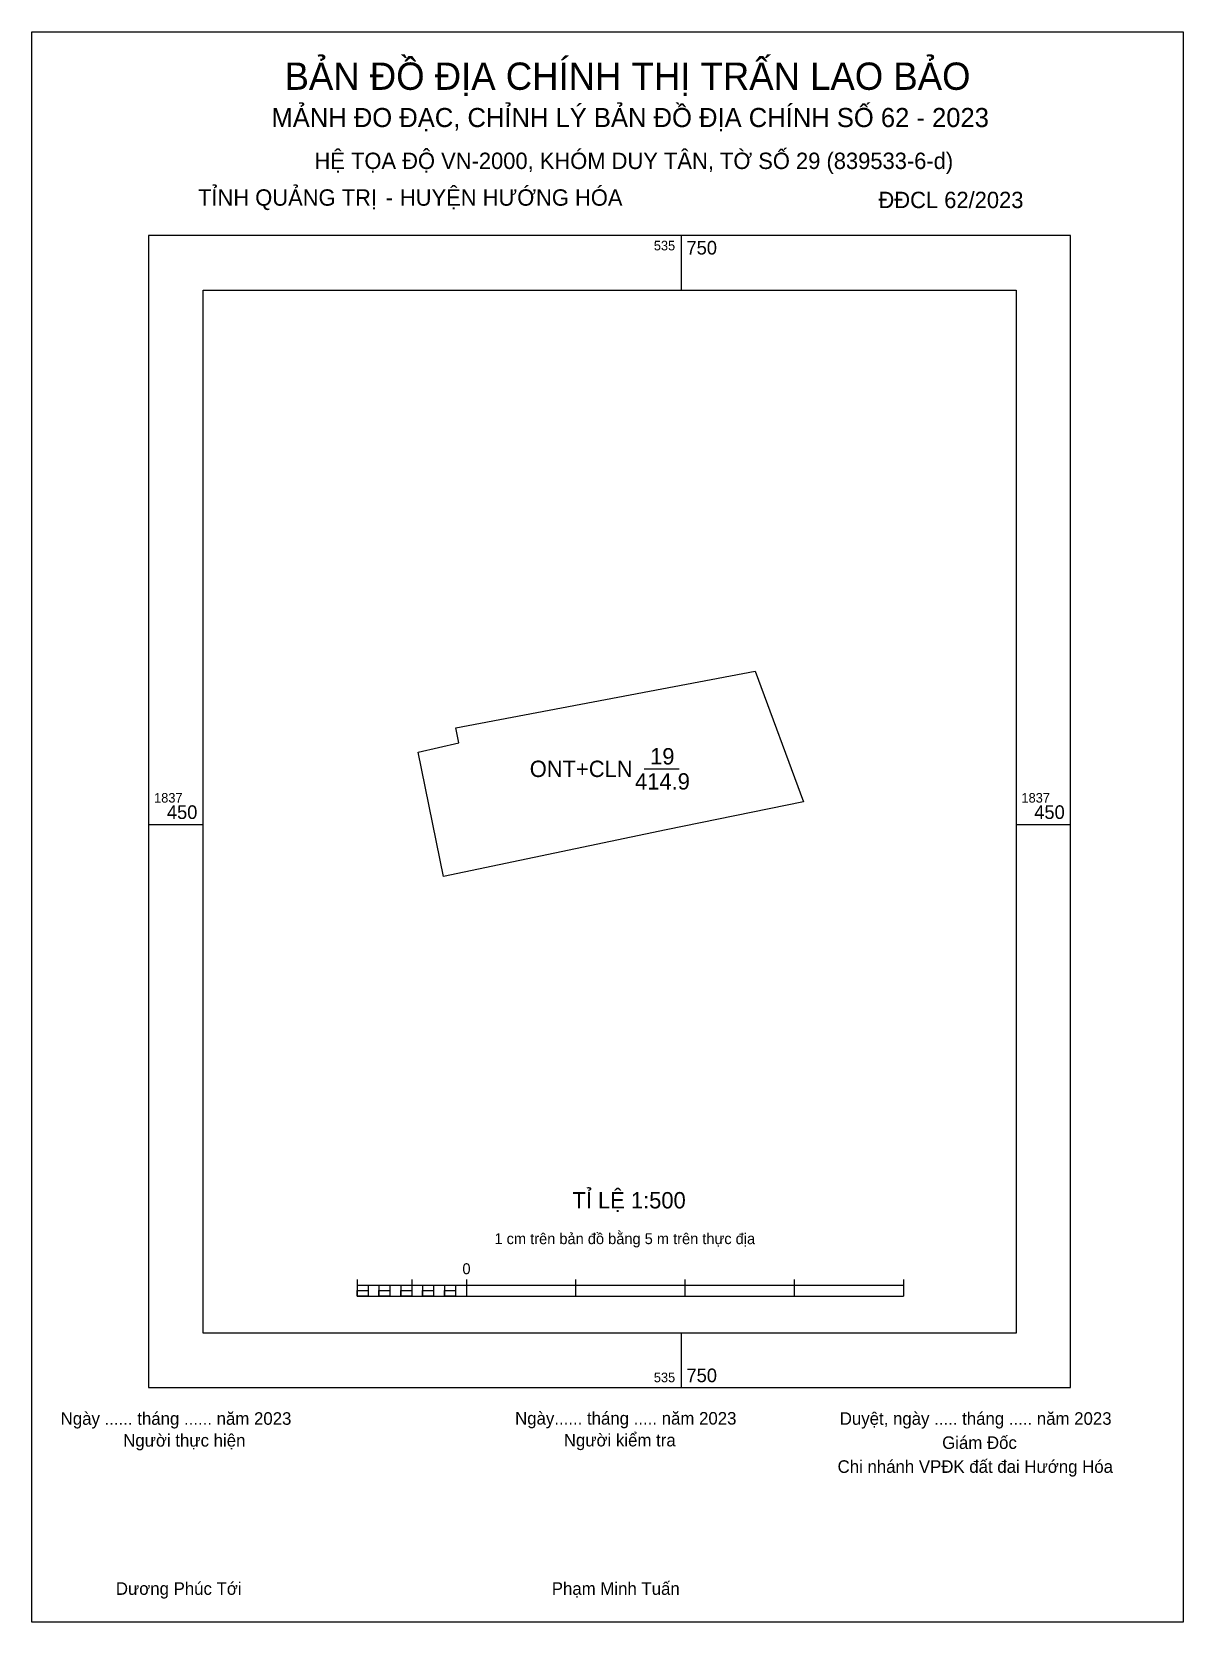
# Model space of a CAD drawing. Extents: x 535691 to 535796, y 1837377 to 1837523.
import ezdxf

# ---------------------------------------------------------------- set-up
doc = ezdxf.new("R2010")
doc.units = 0
for name, color, linetype in [('Level 1', 7, 'Continuous'), ('Level 10', 7, 'Continuous'), ('Level 13', 7, 'Continuous'), ('Level 2', 7, 'Continuous'), ('Level 6', 7, 'Continuous'), ('Level 62', 7, 'Continuous'), ('Level 63', 7, 'Continuous'), ('Level 9', 7, 'Continuous')]:
    doc.layers.add(name, color=color, linetype=linetype)

msp = doc.modelspace()

# ---------------------------------------------------------------- linework, layer by layer
at = {"layer": 'Level 1'}
for p, q in [((535690.58, 1837522.57), (535690.58, 1837522.57)), ((535795.96, 1837376.96), (535795.96, 1837376.96))]:
    msp.add_line(p, q, dxfattribs=at)
at = {"layer": 'Level 10'}
for p, q in [((535729.39, 1837458.83), (535756.79, 1837464.04)), ((535756.79, 1837464.04), (535761.21, 1837452.06)), ((535729.67, 1837457.48), (535729.39, 1837458.83)), ((535725.93, 1837456.61), (535729.67, 1837457.48)), ((535728.25, 1837445.23), (535725.93, 1837456.61)), ((535761.21, 1837452.06), (535748.64, 1837449.49)), ((535748.64, 1837449.49), (535728.25, 1837445.23))]:
    msp.add_line(p, q, dxfattribs=at)
at = {"layer": 'Level 2'}
msp.add_lwpolyline([(535690.58, 1837522.57), (535795.96, 1837522.57), (535795.96, 1837376.96), (535690.58, 1837376.96)], close=True, dxfattribs=at)
at = {"layer": 'Level 62'}
msp.add_lwpolyline([(535706.27, 1837498.93), (535780.66, 1837498.93), (535780.66, 1837403.43), (535706.27, 1837403.43)], close=True, dxfattribs=at)
at = {"layer": 'Level 63'}
for p, q in [((535690.58, 1837520.07), (535690.58, 1837522.57)), ((535690.58, 1837522.57), (535693.08, 1837522.57)), ((535690.58, 1837520.07), (535690.58, 1837522.57)), ((535690.58, 1837522.57), (535693.08, 1837522.57)), ((535793.46, 1837522.57), (535795.96, 1837522.57)), ((535793.46, 1837522.57), (535795.96, 1837522.57)), ((535795.96, 1837522.57), (535795.96, 1837520.07)), ((535795.96, 1837522.57), (535795.96, 1837520.07)), ((535690.58, 1837520.07), (535690.58, 1837520.07)), ((535690.58, 1837520.07), (535690.58, 1837520.07)), ((535750, 1837503.93), (535750, 1837498.93)), ((535701.27, 1837450), (535706.27, 1837450)), ((535780.66, 1837450), (535785.66, 1837450)), ((535720.35, 1837408.32), (535720.35, 1837406.82)), ((535725.35, 1837408.32), (535725.35, 1837406.82)), ((535730.35, 1837408.32), (535730.35, 1837406.82)), ((535740.35, 1837408.32), (535740.35, 1837406.82)), ((535750.35, 1837408.32), (535750.35, 1837406.82)), ((535760.35, 1837408.32), (535760.35, 1837406.82)), ((535770.35, 1837408.32), (535770.35, 1837406.82)), ((535720.35, 1837407.82), (535770.35, 1837407.82)), ((535720.35, 1837406.82), (535770.35, 1837406.82)), ((535721.35, 1837407.82), (535721.35, 1837406.82)), ((535722.35, 1837407.82), (535722.35, 1837406.82)), ((535723.35, 1837407.82), (535723.35, 1837406.82)), ((535724.35, 1837407.82), (535724.35, 1837406.82)), ((535725.35, 1837407.82), (535725.35, 1837406.82)), ((535726.35, 1837407.82), (535726.35, 1837406.82)), ((535727.35, 1837407.82), (535727.35, 1837406.82)), ((535728.35, 1837407.82), (535728.35, 1837406.82)), ((535729.35, 1837407.82), (535729.35, 1837406.82)), ((535730.35, 1837407.82), (535730.35, 1837406.82)), ((535750, 1837403.43), (535750, 1837398.43)), ((535690.58, 1837376.96), (535690.58, 1837379.46)), ((535690.58, 1837376.96), (535690.58, 1837379.46)), ((535795.96, 1837379.46), (535795.96, 1837376.96)), ((535795.96, 1837379.46), (535795.96, 1837376.96)), ((535693.08, 1837376.96), (535690.58, 1837376.96)), ((535693.08, 1837376.96), (535690.58, 1837376.96)), ((535795.96, 1837376.96), (535793.46, 1837376.96)), ((535795.96, 1837376.96), (535793.46, 1837376.96))]:
    msp.add_line(p, q, dxfattribs=at)
for points in [[(535701.27, 1837503.93), (535701.27, 1837398.43), (535785.66, 1837398.43), (535785.66, 1837503.93)], [(535720.35, 1837407.32), (535721.35, 1837407.32), (535721.35, 1837406.82), (535720.35, 1837406.82)], [(535720.35, 1837407.32), (535721.35, 1837407.32), (535721.35, 1837406.82), (535720.35, 1837406.82)], [(535722.35, 1837407.32), (535723.35, 1837407.32), (535723.35, 1837406.82), (535722.35, 1837406.82)], [(535724.35, 1837407.32), (535725.35, 1837407.32), (535725.35, 1837406.82), (535724.35, 1837406.82)], [(535726.35, 1837407.32), (535727.35, 1837407.32), (535727.35, 1837406.82), (535726.35, 1837406.82)], [(535728.35, 1837407.32), (535729.35, 1837407.32), (535729.35, 1837406.82), (535728.35, 1837406.82)]]:
    msp.add_lwpolyline(points, close=True, dxfattribs=at)
at = {"layer": 'Level 9'}
msp.add_line((535746.64, 1837455.09), (535749.83, 1837455.09), dxfattribs=at)

# ---------------------------------------------------------------- texts
at = {"layer": 'Level 13'}
for s, p in [('19', (535747.17, 1837455.49)), ('ONT+CLN', (535736.15, 1837454.34)), ('414.9', (535745.79, 1837453.19))]:
    msp.add_text(s, height=1.5, dxfattribs=at).set_placement(p)
at = {"layer": 'Level 6'}
for s, p in [('HỆ TỌA ÐỘ VN-2000, KHÓM DUY TÂN, TỜ SỐ 29 (839533-6-d)', (535716.45, 1837510.01)), ('TỈ LỆ 1:500', (535740.06, 1837414.84))]:
    msp.add_text(s, height=1.5, dxfattribs=at).set_placement(p)
at = {"layer": 'Level 63'}
for s, height, p in [('BẢN ĐỒ ĐỊA CHÍNH THỊ TRẤN LAO BẢO', 2.5, (535713.71, 1837517.26)), ('MẢNH ĐO ĐẠC, CHỈNH LÝ BẢN ĐỒ ÐỊA CHÍNH SỐ 62 - 2023', 1.75, (535712.51, 1837513.85)), ('TỈNH QUẢNG TRỊ', 1.5, (535705.79, 1837506.65)), ('-', 1.5, (535722.97, 1837506.65)), (' HUYỆN HƯỚNG HÓA', 1.5, (535723.71, 1837506.65)), ('ĐĐCL 62/2023', 1.5, (535768.07, 1837506.43)), ('535', 0.875, (535747.51, 1837502.56)), ('750', 1.25, (535750.5, 1837502.18)), ('1837', 0.875, (535701.77, 1837452)), ('1837', 0.875, (535781.16, 1837452)), ('450', 1.25, (535702.94, 1837450.5)), ('450', 1.25, (535782.33, 1837450.5)), ('1 cm trên bản đồ bằng 5 m trên thực địa', 1, (535732.92, 1837411.57)), ('0', 1, (535729.99, 1837408.82)), ('535', 0.875, (535747.51, 1837398.93)), ('750', 1.25, (535750.5, 1837398.93)), ('Ngày ...... tháng ...... năm 2023', 1.15, (535693.22, 1837395.03)), ('Ngày...... tháng ..... năm 2023', 1.15, (535734.81, 1837395.05)), ('Duyệt, ngày ..... tháng ..... năm 2023', 1.15, (535764.53, 1837395.03)), ('Người thực hiện', 1.15, (535698.94, 1837393.03)), ('Người kiểm tra', 1.15, (535739.27, 1837393.05)), ('Giám Đốc', 1.15, (535773.9, 1837392.82)), ('Chi nhánh VPĐK đất đai Hướng Hóa', 1.15, (535764.33, 1837390.63)), ('Dương Phúc Tới', 1.15, (535698.27, 1837379.46)), ('Phạm Minh Tuấn', 1.15, (535738.17, 1837379.46))]:
    msp.add_text(s, height=height, dxfattribs=at).set_placement(p)

doc.saveas('drawing.dxf')
